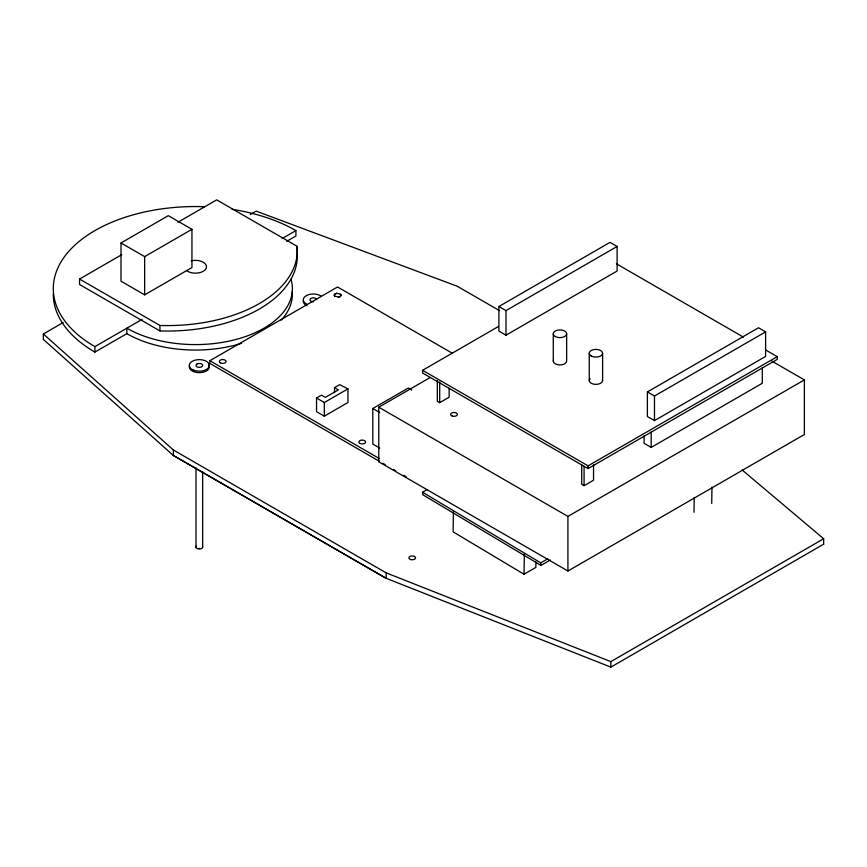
<?xml version="1.0" encoding="UTF-8"?>
<svg xmlns="http://www.w3.org/2000/svg" width="867" height="867" viewBox="0 0 867 867"><rect width="100%" height="100%" fill="white"/><g stroke="black" fill="none" stroke-linecap="round" stroke-linejoin="round"><path stroke-width="1.3" d="M453.408 511.563L453.094 531.85L524.026 574.236L535.849 567.408L535.925 562M524.026 574.236L524.34 553.948M694.001 512.31L694.229 497.42M711.72 503.424L711.97 487.178M121.001 242.977L168.296 215.666L191.943 229.321L191.943 267.545L144.648 294.845L121.001 281.201L121.001 242.977L144.648 256.621L191.943 229.321M178.006 222.201L216.696 199.865L297.088 246.282L297.088 251.744A129.898 74.996 0 0 1 159.94 330.923L79.547 284.506L79.547 279.044L121.748 254.681M43.35 339.496L43.35 333.979L63.226 322.502M250.314 214.485L256.155 211.115L457.147 286.197L499.24 310.494M241.46 343.343A96.974 55.987 0 0 1 126.842 333.654L94.915 352.089L94.915 346.627L142.036 319.424M282.219 238.479L295.907 230.589L295.907 236.041L286.782 241.308M379.312 461.255L209.868 363.436L209.868 360.705L337.556 286.988L452.075 353.097M334.489 387.657L339.68 384.655L347.96 388.871L347.96 402.516L324.312 416.171L316.531 411.673L316.531 398.029L321.505 395.157L325.353 397.379L338.336 389.879L334.489 387.657L334.489 392.621M316.531 398.029L324.312 402.516L347.96 388.871M498.893 306.517L610.021 242.359L617.12 246.456L617.12 271.024L505.981 335.193L498.893 331.096L498.893 306.517L505.981 310.614L617.12 246.456M765.594 349.921L777.255 356.651L777.255 359.382L588.086 468.592L422.576 373.027L422.576 370.307L498.471 326.48M379.724 448.098L372.81 444.099L372.81 408.509L408.281 388.037L411.738 390.031M771.695 361.019L804.381 379.898L804.381 434.497L567.928 571.017L378.771 461.808L378.771 407.197L430.27 377.459M437.326 380.613L437.326 401.302L439.699 402.667L449.149 397.205L449.149 388.156M550.328 560.006L540.986 565.403L422.782 494.764L422.532 492.228L427.203 489.53M647.389 391.927L758.527 327.769L765.615 331.866L765.615 356.435L654.487 420.593L647.389 416.507L647.389 391.927L654.487 396.024L765.615 331.866M422.576 370.307L588.086 465.861L777.255 356.651M581.714 464.929L581.714 484.328L584.076 485.693L593.537 480.231L593.537 464.712M644.083 435.559L644.083 443.319L651.182 447.415L762.31 383.257L762.31 367.738M378.771 407.197L567.928 516.407L804.381 379.898M422.532 492.228L540.737 562.867L547.749 558.814M43.35 333.979L173.4 450.016L386.205 572.881L610.845 661.619L823.65 538.754L742.163 469.99M173.4 455.457L386.205 578.322L610.845 667.135L823.65 544.183M336.84 293.349L340.601 294.249A3.349 1.929 0 0 1 338.574 297.078L334.662 296.135A3.349 1.929 0 0 1 336.689 293.306L336.84 293.349A3.349 1.929 0 0 0 334.814 296.178M616.394 263.785L743.452 337.133M372.81 408.509L379.724 412.508M79.547 279.044L159.94 325.461A129.898 74.996 0 0 0 297.088 246.282M209.868 360.705L379.312 458.524M382.813 463.281L385.154 464.625M393.336 469.35L395.666 470.705M403.849 475.419L406.19 476.774M43.35 339.42L173.4 455.533L386.205 578.397L386.205 572.881M186.643 270.602L189.353 272.13A11.098 6.405 0 0 0 203.832 270.938A11.098 6.405 0 0 0 203.669 262.484L201.48 261.4A11.098 6.405 0 0 0 191.282 260.815M316.618 299.603L316.488 299.202A3.349 1.929 0 0 0 313.15 297.858L312.283 297.955A3.349 1.929 0 0 0 309.974 299.884L310.126 300.383A3.349 1.929 0 0 0 313.475 301.716M540.737 562.867L540.986 565.403M823.65 538.754L823.65 544.27M654.487 396.024L654.487 420.593M651.182 431.896L651.182 447.415M610.845 661.619L610.845 667.135M602.619 353.227L602.619 380.526M589.235 353.227L589.235 380.526M588.086 465.861L588.086 468.592M584.076 466.294L584.076 485.693M567.928 516.407L567.928 571.017M566.65 333.762L566.65 361.073A6.687 3.858 0 0 1 559.085 364.899A6.687 3.858 0 0 1 553.504 360.065M553.276 333.762L553.276 361.073M505.981 310.614L505.981 335.193M439.699 381.979L439.699 402.667M324.312 402.516L324.312 416.171M202.672 471.67L202.672 546.979M195.996 467.822L195.996 547.164M173.4 450.016L173.4 455.533M159.94 325.461L159.94 330.923M144.648 256.621L144.648 294.845M126.842 333.654L126.842 328.192A96.974 55.987 0 0 0 239.856 338.368A96.974 55.987 0 0 0 291.041 279.315M94.915 352.089A142.123 82.051 0 0 1 53.288 294.065M292.277 291.42A96.974 55.987 0 0 1 281.266 320.096M94.915 346.627A142.123 82.051 0 0 1 65.957 254.757A142.123 82.051 0 0 1 204.666 206.725M232.193 209.348A142.123 82.051 0 0 1 295.907 230.589M208.719 364.823A10.036 5.787 0 0 1 200.32 372.637A10.036 5.787 0 0 1 189.44 365.928M202.52 546.481A3.349 1.929 0 0 1 202.314 547.955L201.816 548.367A3.349 1.929 0 0 1 197.806 548.789L197.091 548.508A3.349 1.929 0 0 1 196.365 546.188M199.453 548.399A2.308 1.333 0 0 1 198.846 548.377M306.951 305.737A10.036 5.787 0 0 1 303.407 300.318M306.951 304.274A10.036 5.787 0 0 1 306.452 295.56A10.036 5.787 0 0 1 321.462 296.416M340.46 294.206A3.349 1.929 0 0 1 338.423 297.034M602.381 379.529A6.687 3.858 0 0 1 595.055 384.352A6.687 3.858 0 0 1 590.134 378.597M196.852 364.107L196.365 364.519A3.349 1.929 0 0 0 197.091 366.839L197.806 367.12A3.349 1.929 0 0 0 201.816 366.698L202.314 366.286A3.349 1.929 0 0 0 201.577 363.977L200.862 363.685A3.349 1.929 0 0 0 196.852 364.107M452.325 416.084A3.349 1.929 0 0 0 457.342 414.404A3.349 1.929 0 0 0 452.325 412.735A3.349 1.929 0 0 0 452.325 416.084M410.546 559.529A3.349 1.929 0 0 0 415.564 557.86A3.349 1.929 0 0 0 410.546 556.191A3.349 1.929 0 0 0 410.546 559.529M192.973 369.884A10.036 5.787 0 0 0 209.229 366.34A10.036 5.787 0 0 0 195.79 359.989A10.036 5.787 0 0 0 192.973 369.884M220.348 362.839A3.349 1.929 0 0 0 225.94 361.983A3.349 1.929 0 0 0 221.854 359.61A3.349 1.929 0 0 0 220.348 362.839M359.859 443.384A3.349 1.929 0 0 0 365.451 442.528A3.349 1.929 0 0 0 361.355 440.154A3.349 1.929 0 0 0 359.859 443.384M591.196 355.958A6.687 3.858 0 0 0 602.381 354.224A6.687 3.858 0 0 0 594.198 349.499A6.687 3.858 0 0 0 591.196 355.958M555.227 336.494A6.687 3.858 0 0 0 566.422 334.76A6.687 3.858 0 0 0 558.229 330.034A6.687 3.858 0 0 0 555.227 336.494"/></g></svg>
